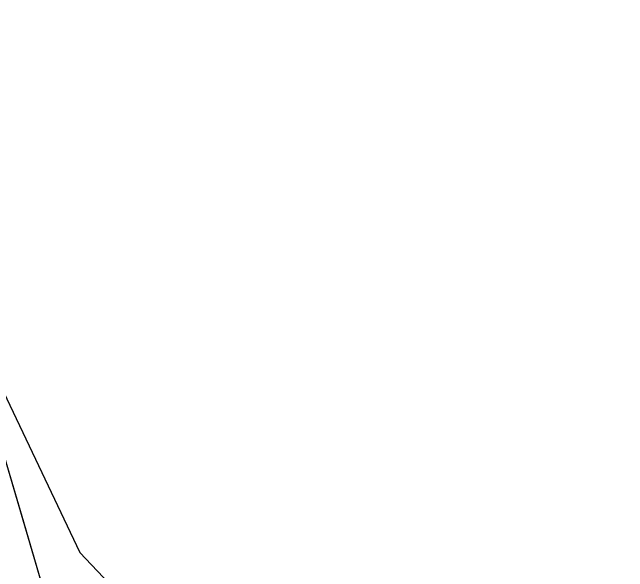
# Model space of a CAD drawing. Header units: millimetres. Extents: x 62878 to 70819, y -67946 to -61850.
# Drawn here: x 63684.25 to 63718.46, y -65550.68 to -65519.6 of the extents above; entities that cross this region are included whole.
import ezdxf

# ---------------------------------------------------------------- set-up
doc = ezdxf.new("R2010")
doc.units = ezdxf.units.MM
doc.linetypes.add('HIDDEN', pattern=[0.375, 0.25, -0.125])
for name, color, linetype, lineweight in [('BAP', 41, 'Continuous', 30), ('DOGRAMA', 171, 'Continuous', 0), ('DUVAR-yeni', 3, 'Continuous', 30)]:
    doc.layers.add(name, color=color, linetype=linetype, lineweight=lineweight)

msp = doc.modelspace()

# ---------------------------------------------------------------- linework, layer by layer
msp.add_lwpolyline([(68896.021, -63031.435), (69030.259, -63071.184), (69185.279, -62547.653), (68892.999, -62461.107, 1.044368), (68063.198, -62298.73, 0.204375), (63106.96, -62494.783, 0.353953), (62932.94, -62997.825), (63753.185, -65779.598), (64154.954, -67142.153), (65336.723, -66792.622), (65336.7, -66829.112), (65270.535, -66829.071, 0.626789), (65270.199, -67369.071), (65531.845, -67369.234, 0.926242), (66130.088, -67369.606), (66391.733, -67369.769, 0.626743), (66392.069, -66829.769), (66326.147, -66829.728), (66326.17, -66793.238), (67506.156, -67144.128), (68467.025, -63899.086), (68625.204, -63946.037), (68896.024, -63031.423)], format="xyb")
at = {"layer": 'BAP'}
msp.add_lwpolyline([(63776.357, -65538.083), (63779.225, -65522.705), (63777.199, -65507.193), (63770.48, -65493.066), (63759.724, -65481.707), (63745.984, -65474.228), (63730.606, -65471.36), (63715.094, -65473.385), (63700.967, -65480.105), (63689.608, -65490.861), (63682.129, -65504.6), (63679.262, -65519.979), (63681.287, -65535.491), (63688.006, -65549.617), (63698.762, -65560.976), (63712.502, -65568.456), (63727.88, -65571.323), (63743.392, -65569.298), (63757.519, -65562.579), (63768.878, -65551.823)], close=True, dxfattribs=at)
at = {"layer": 'DOGRAMA', "lineweight": -2}
msp.add_lwpolyline([(63106.96, -62494.783, 0.354372), (62933.156, -62998.559), (63684.776, -65547.597)], format="xyb", dxfattribs=at)
at = {"layer": 'DUVAR-yeni', "linetype": 'HIDDEN', "ltscale": 100}
msp.add_lwpolyline([(63684.776, -65547.597), (64154.953, -67142.153), (65077.082, -66870.424)], dxfattribs=at)

doc.saveas('drawing.dxf')
